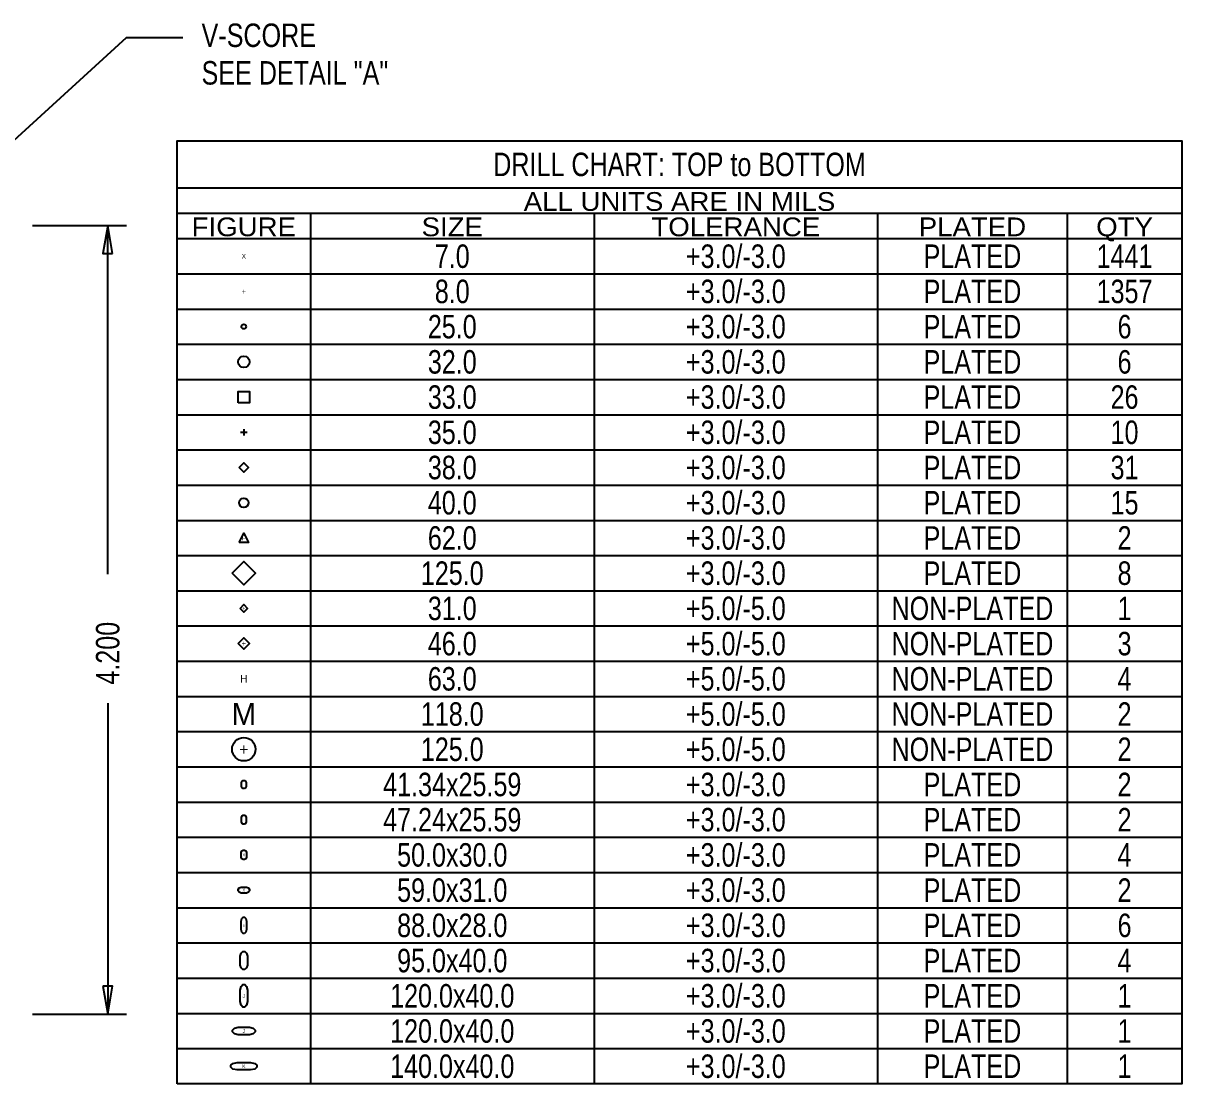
# Model space of a CAD drawing. Extents: x -13980 to 19530, y -9980 to 12032.
# Drawn here: x 4750 to 10920, y -370 to 5277 of the extents above; entities that cross this region are included whole.
import ezdxf
from ezdxf.enums import TextEntityAlignment as Align

# ---------------------------------------------------------------- set-up
doc = ezdxf.new("R2010")
doc.units = 0
doc.header["$MEASUREMENT"] = 0
doc.layers.get('0').update_dxf_attribs({"color": 1, "linetype": 'CONTINUOUS'})
doc.layers.add('1', color=6, linetype='CONTINUOUS')

# ---------------------------------------------------------------- blocks, each defined once
blk = doc.blocks.new('FIGURE_OBLONG')
blk.add_lwpolyline([(-0.5, -0.125), (-0.5, 0.125), (-0.416, 0.375), (-0.25, 0.5), (0.25, 0.5), (0.416, 0.375), (0.5, 0.125), (0.5, -0.125), (0.416, -0.375), (0.25, -0.5), (-0.25, -0.5), (-0.416, -0.375)], close=True)
blk = doc.blocks.new('FIGURE_CIRCLE')
blk.add_circle((0, 0), 0.5)
blk = doc.blocks.new('FIGURE_DIAMOND')
blk.add_lwpolyline([(-0.5, 0), (0, 0.5), (0.5, 0), (0, -0.5)], close=True)
blk = doc.blocks.new('FIGURE_TRI')
blk.add_lwpolyline([(-0.5, -0.5), (0, 0.5), (0.5, -0.5)], close=True)
blk = doc.blocks.new('FIGURE_CROSS')
for points in [[(-0.5, 0), (0.5, 0)], [(0, 0.5), (0, -0.5)]]:
    blk.add_lwpolyline(points)
blk = doc.blocks.new('FIGURE_SQUARE')
blk.add_lwpolyline([(-0.5, -0.5), (-0.5, 0.5), (0.5, 0.5), (0.5, -0.5)], close=True)

msp = doc.modelspace()

# ---------------------------------------------------------------- linework, layer by layer
at = {"layer": '1'}
for points in [[(4203.27, 4200), (5300, 5200), (5600, 5200)], [(5570, 4400), (10920, 4400)], [(5570, 4265), (10920, 4265)], [(6280, 4265), (6280, -370)], [(7790, 4265), (7790, -370)], [(9300, 4265), (9300, -370)], [(10310, 4265), (10310, -370)], [(4800, 4200), (5300, 4200)], [(5200, 2342.75), (5200, 4200)], [(5570, 4130), (10920, 4130)], [(5570, 3942.5), (10920, 3942.5)], [(5570, 3755), (10920, 3755)], [(5570, 3567.5), (10920, 3567.5)], [(5570, 3380), (10920, 3380)], [(5570, 3192.5), (10920, 3192.5)], [(5570, 3005), (10920, 3005)], [(5570, 2817.5), (10920, 2817.5)], [(5570, 2630), (10920, 2630)], [(5570, 2442.5), (10920, 2442.5)], [(5570, 2255), (10920, 2255)], [(5570, 2067.5), (10920, 2067.5)], [(5570, 1880), (10920, 1880)], [(5570, 1692.5), (10920, 1692.5)], [(5200, 1657.25), (5200, 0)], [(5570, 1505), (10920, 1505)], [(5570, 1317.5), (10920, 1317.5)], [(5570, 1130), (10920, 1130)], [(5570, 942.5), (10920, 942.5)], [(5570, 755), (10920, 755)], [(5570, 567.5), (10920, 567.5)], [(5570, 380), (10920, 380)], [(5570, 192.5), (10920, 192.5)], [(4800, 0), (5300, 0)], [(5570, 5), (10920, 5)], [(5570, -182.5), (10920, -182.5)]]:
    msp.add_lwpolyline(points, dxfattribs=at)
for points in [[(5570, -370), (5570, 4650), (10920, 4650), (10920, -370)], [(5225, 4050), (5200, 4200), (5175, 4050)], [(5175, 150), (5200, 0), (5225, 150)]]:
    msp.add_lwpolyline(points, close=True, dxfattribs=at)

# ---------------------------------------------------------------- block references
for name, p, xscale, yscale in [('FIGURE_CIRCLE', (5925, 3661.25), 25, 25), ('FIGURE_CIRCLE', (5925, 3473.75), 60, 60), ('FIGURE_SQUARE', (5925, 3286.25), 60, 60), ('FIGURE_CROSS', (5925, 3098.75), 35, 35), ('FIGURE_DIAMOND', (5925, 2911.25), 50, 50), ('FIGURE_CIRCLE', (5925, 2723.75), 50, 50), ('FIGURE_TRI', (5925, 2536.25), 50, 50), ('FIGURE_DIAMOND', (5925, 2348.75), 125, 125), ('FIGURE_DIAMOND', (5925, 2161.25), 40, 40), ('FIGURE_DIAMOND', (5925, 1973.75), 60, 60), ('FIGURE_CIRCLE', (5925, 1411.25), 125, 125), ('FIGURE_OBLONG', (5925, 661.25), 59, 31), ('FIGURE_OBLONG', (5925, -88.75), 120, 40), ('FIGURE_OBLONG', (5925, -276.25), 140, 40)]:
    msp.add_blockref(name, p, dxfattribs=dict(at, xscale=xscale, yscale=yscale))
at = {"layer": '1', "rotation": 90}
for p, xscale, yscale in [((5925, 1223.75), 41.34, 25.59), ((5925, 1036.25), 47.24, 25.59), ((5925, 848.75), 50, 30), ((5925, 473.75), 88, 28), ((5925, 286.25), 95, 40), ((5925, 98.75), 120, 40)]:
    msp.add_blockref('FIGURE_OBLONG', p, dxfattribs=dict(at, xscale=xscale, yscale=yscale))

# ---------------------------------------------------------------- texts
at = {"layer": '1', "width": 0.8}
for s, p in [('V-SCORE', (5700, 5150)), ('SEE DETAIL "A"', (5700, 4950))]:
    msp.add_text(s, height=125, dxfattribs=at).set_placement(p)
at = {"layer": '1'}
for s, height, width, p in [('DRILL CHART: TOP to BOTTOM', 125, 0.8, (8245, 4462.5)), ('ALL UNITS ARE IN MILS', 100, 1.1, (8245, 4277.5)), ('FIGURE', 100, 1.1, (5925, 4142.5)), ('SIZE', 100, 1.1, (7035, 4142.5)), ('TOLERANCE', 100, 1.1, (8545, 4142.5)), ('PLATED', 100, 1.1, (9805, 4142.5)), ('QTY', 100, 1.1, (10615, 4142.5)), ('7.0', 125, 0.8, (7035, 3973.75)), ('+3.0/-3.0', 125, 0.8, (8545, 3973.75)), ('PLATED', 125, 0.8, (9805, 3973.75)), ('1441', 125, 0.8, (10615, 3973.75)), ('8.0', 125, 0.8, (7035, 3786.25)), ('+3.0/-3.0', 125, 0.8, (8545, 3786.25)), ('PLATED', 125, 0.8, (9805, 3786.25)), ('1357', 125, 0.8, (10615, 3786.25)), ('25.0', 125, 0.8, (7035, 3598.75)), ('+3.0/-3.0', 125, 0.8, (8545, 3598.75)), ('PLATED', 125, 0.8, (9805, 3598.75)), ('6', 125, 0.8, (10615, 3598.75)), ('32.0', 125, 0.8, (7035, 3411.25)), ('+3.0/-3.0', 125, 0.8, (8545, 3411.25)), ('PLATED', 125, 0.8, (9805, 3411.25)), ('6', 125, 0.8, (10615, 3411.25)), ('33.0', 125, 0.8, (7035, 3223.75)), ('+3.0/-3.0', 125, 0.8, (8545, 3223.75)), ('PLATED', 125, 0.8, (9805, 3223.75)), ('26', 125, 0.8, (10615, 3223.75)), ('35.0', 125, 0.8, (7035, 3036.25)), ('+3.0/-3.0', 125, 0.8, (8545, 3036.25)), ('PLATED', 125, 0.8, (9805, 3036.25)), ('10', 125, 0.8, (10615, 3036.25)), ('38.0', 125, 0.8, (7035, 2848.75)), ('+3.0/-3.0', 125, 0.8, (8545, 2848.75)), ('PLATED', 125, 0.8, (9805, 2848.75)), ('31', 125, 0.8, (10615, 2848.75)), ('40.0', 125, 0.8, (7035, 2661.25)), ('+3.0/-3.0', 125, 0.8, (8545, 2661.25)), ('PLATED', 125, 0.8, (9805, 2661.25)), ('15', 125, 0.8, (10615, 2661.25)), ('62.0', 125, 0.8, (7035, 2473.75)), ('+3.0/-3.0', 125, 0.8, (8545, 2473.75)), ('PLATED', 125, 0.8, (9805, 2473.75)), ('2', 125, 0.8, (10615, 2473.75)), ('125.0', 125, 0.8, (7035, 2286.25)), ('+3.0/-3.0', 125, 0.8, (8545, 2286.25)), ('PLATED', 125, 0.8, (9805, 2286.25)), ('8', 125, 0.8, (10615, 2286.25)), ('31.0', 125, 0.8, (7035, 2098.75)), ('+5.0/-5.0', 125, 0.8, (8545, 2098.75)), ('NON-PLATED', 125, 0.8, (9805, 2098.75)), ('1', 125, 0.8, (10615, 2098.75)), ('46.0', 125, 0.8, (7035, 1911.25)), ('+5.0/-5.0', 125, 0.8, (8545, 1911.25)), ('NON-PLATED', 125, 0.8, (9805, 1911.25)), ('3', 125, 0.8, (10615, 1911.25)), ('+5.0/-5.0', 125, 0.8, (8545, 1723.75)), ('63.0', 125, 0.8, (7035, 1723.75)), ('NON-PLATED', 125, 0.8, (9805, 1723.75)), ('4', 125, 0.8, (10615, 1723.75)), ('+5.0/-5.0', 125, 0.8, (8545, 1536.25)), ('118.0', 125, 0.8, (7035, 1536.25)), ('NON-PLATED', 125, 0.8, (9805, 1536.25)), ('2', 125, 0.8, (10615, 1536.25)), ('125.0', 125, 0.8, (7035, 1348.75)), ('+5.0/-5.0', 125, 0.8, (8545, 1348.75)), ('NON-PLATED', 125, 0.8, (9805, 1348.75)), ('2', 125, 0.8, (10615, 1348.75)), ('41.34x25.59', 125, 0.8, (7035, 1161.25)), ('+3.0/-3.0', 125, 0.8, (8545, 1161.25)), ('PLATED', 125, 0.8, (9805, 1161.25)), ('2', 125, 0.8, (10615, 1161.25)), ('47.24x25.59', 125, 0.8, (7035, 973.75)), ('+3.0/-3.0', 125, 0.8, (8545, 973.75)), ('PLATED', 125, 0.8, (9805, 973.75)), ('2', 125, 0.8, (10615, 973.75)), ('50.0x30.0', 125, 0.8, (7035, 786.25)), ('+3.0/-3.0', 125, 0.8, (8545, 786.25)), ('PLATED', 125, 0.8, (9805, 786.25)), ('4', 125, 0.8, (10615, 786.25)), ('59.0x31.0', 125, 0.8, (7035, 598.75)), ('+3.0/-3.0', 125, 0.8, (8545, 598.75)), ('PLATED', 125, 0.8, (9805, 598.75)), ('2', 125, 0.8, (10615, 598.75)), ('88.0x28.0', 125, 0.8, (7035, 411.25)), ('+3.0/-3.0', 125, 0.8, (8545, 411.25)), ('PLATED', 125, 0.8, (9805, 411.25)), ('6', 125, 0.8, (10615, 411.25)), ('95.0x40.0', 125, 0.8, (7035, 223.75)), ('+3.0/-3.0', 125, 0.8, (8545, 223.75)), ('PLATED', 125, 0.8, (9805, 223.75)), ('4', 125, 0.8, (10615, 223.75)), ('120.0x40.0', 125, 0.8, (7035, 36.25)), ('+3.0/-3.0', 125, 0.8, (8545, 36.25)), ('PLATED', 125, 0.8, (9805, 36.25)), ('1', 125, 0.8, (10615, 36.25)), ('120.0x40.0', 125, 0.8, (7035, -151.25)), ('+3.0/-3.0', 125, 0.8, (8545, -151.25)), ('PLATED', 125, 0.8, (9805, -151.25)), ('1', 125, 0.8, (10615, -151.25)), ('140.0x40.0', 125, 0.8, (7035, -338.75)), ('+3.0/-3.0', 125, 0.8, (8545, -338.75)), ('PLATED', 125, 0.8, (9805, -338.75)), ('1', 125, 0.8, (10615, -338.75))]:
    msp.add_text(s, height=height, dxfattribs=dict(at, width=width)).set_placement(p, align=Align.CENTER)
for s, height, p in [('X', 25, (5925, 4036.25)), ('+', 30, (5925, 3848.75)), ('F', 25, (5925, 2536.25)), ('+', 20, (5925, 2161.25)), ('+', 30, (5925, 1973.75)), ('H', 40, (5925, 1786.25)), ('M', 118, (5925, 1598.75)), ('+', 62.5, (5925, 1411.25)), ('X', 15, (5925, 848.75)), ('X', 15.5, (5925, 661.25)), ('s', 14, (5925, 473.75)), ('J', 20, (5925, 98.75)), ('J', 20, (5925, -88.75)), ('K', 20, (5925, -276.25))]:
    msp.add_text(s, height=height, dxfattribs=at).set_placement(p, align=Align.MIDDLE_CENTER)
at = {"layer": '1', "width": 0.8}
msp.add_text('4.200', height=125, rotation=90, dxfattribs=at).set_placement((5262.5, 1755))

doc.saveas('drawing.dxf')
